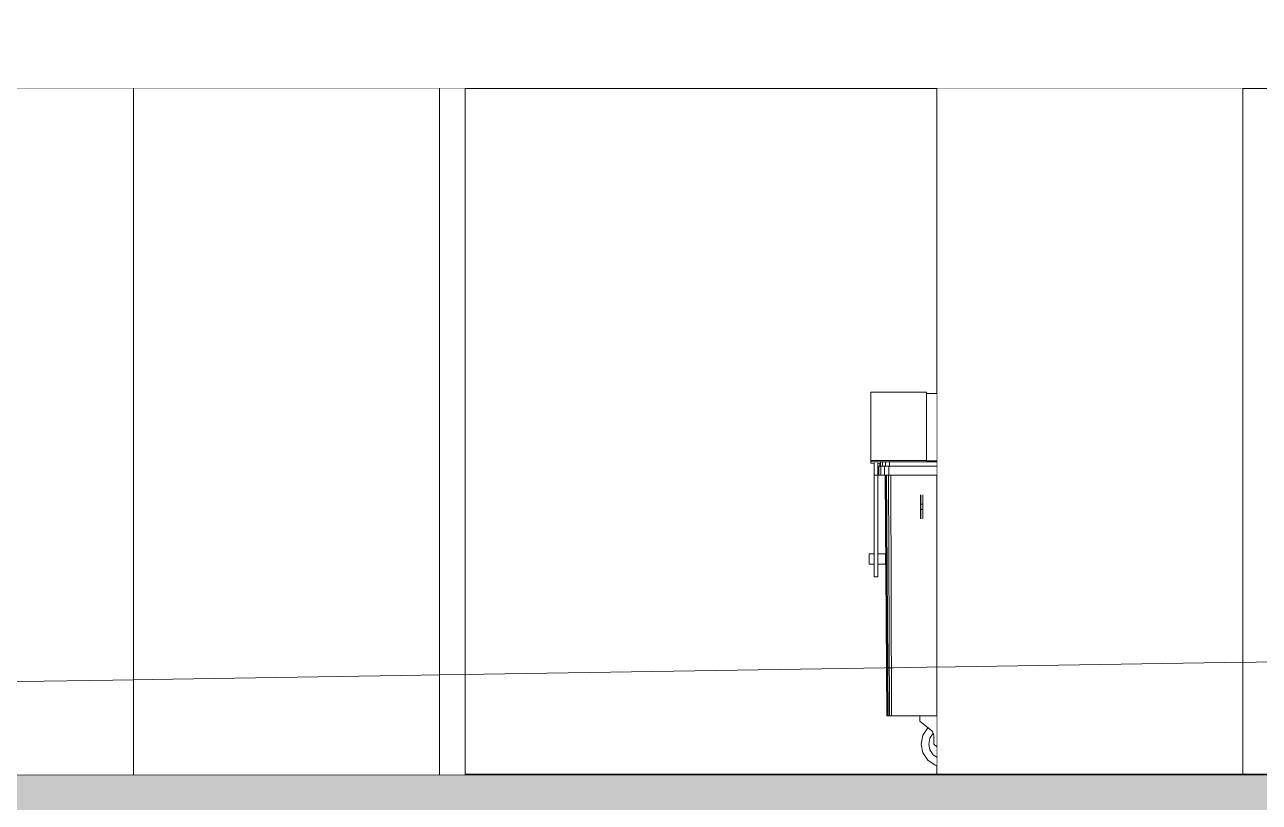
# Model space of a CAD drawing. Header units: millimetres. Extents: x -2171 to 1563, y -1758 to -1505.
# Drawn here: x -167.813 to -162.97, y -1754.513 to -1751.464 of the extents above; entities that cross this region are included whole.
import ezdxf

# ---------------------------------------------------------------- set-up
doc = ezdxf.new("R2010")
doc.units = ezdxf.units.MM
doc.linetypes.add('Dashed Small', pattern=[282.222222, 141.111111, -141.111111])
doc.linetypes.add('Wipeout_Contour', pattern=[1000, 0, -1000])
for name, color, linetype in [('Interior - Fixed Furniture', 7, 'Continuous'), ('Site & Landscape - Terrain & Contours', 7, 'Continuous'), ('Structural - Bearing', 7, 'Continuous')]:
    doc.layers.add(name, color=color, linetype=linetype)
for name, color, linetype, lineweight, true_color in [('Interior - Fixed Furniture_Pen_No__102', 254, 'Continuous', 13, 0xcccccc), ('Line Fisiko Edafos_Pen_No__66', 20, 'Continuous', 20, 0xfd5200), ('Site & Landscape - Terrain & Contours_Pen_No__169', 49, 'Continuous', 13, 0x474747), ('Structural - Bearing_Pen_No__102', 254, 'Continuous', 13, 0xcccccc), ('Structural - Bearing_Pen_No__87', 251, 'Continuous', 9, 0x6a6a6a)]:
    doc.layers.add(name, color=color, linetype=linetype, lineweight=lineweight, true_color=true_color)
doc.layers.add('Site & Landscape - Terrain & Contours_Pen_No__29', color=7, linetype='Continuous', lineweight=35)
doc.layers.add('Structural - Bearing_Pen_No__88', color=7, linetype='Continuous', lineweight=13)

# ---------------------------------------------------------------- blocks, each defined once
blk = doc.blocks.new('Section Element_22_1')
at = {"color": 254, "linetype": 'Wipeout_Contour', "lineweight": 0, "ltscale": 35394.730541}
blk.add_wipeout([(-9750, 2790), (-9750, 100), (-7500, 100), (-7500, 2790)], dxfattribs=at).dxf.layer = 'Structural - Bearing'
blk = doc.blocks.new('Section Element_33_1')
at = {"color": 254, "linetype": 'Wipeout_Contour', "lineweight": 0, "ltscale": 104315.347046}
blk.add_wipeout([(-21258.8, 3040), (-21258.8, 2840), (-20808, 2840), (-20808, 2790), (-9250, 2790), (-9250, 3040)], dxfattribs=at).dxf.layer = 'Structural - Bearing'
at = {"layer": 'Structural - Bearing_Pen_No__87', "color": 251, "linetype": 'Continuous', "lineweight": 9, "true_color": 0x6a6a6a}
blk.add_line((-20808, 2790), (-9250, 2790), dxfattribs=at)
blk = doc.blocks.new('Section Element_254_1')
at = {"color": 254, "linetype": 'Wipeout_Contour', "lineweight": 0, "ltscale": 42142.693465}
blk.add_wipeout([(-9750, 2790), (-10950.3, 2790), (-10950.3, 100), (-9750, 100)], dxfattribs=at).dxf.layer = 'Structural - Bearing'
at = {"layer": 'Structural - Bearing_Pen_No__88', "color": 7, "linetype": 'Continuous', "lineweight": 13}
for p, q in [((-10950.3, 100), (-10950.3, 2790)), ((-9750, 100), (-9750, 2790))]:
    blk.add_line(p, q, dxfattribs=at)
blk = doc.blocks.new('Section Element_264_1')
at = {"color": 254, "linetype": 'Wipeout_Contour', "lineweight": 0, "ltscale": 151003.656459}
blk.add_wipeout([(-3307.3, 100), (-30252.6, 100), (-30252.6, -100), (25903.9, -100), (25903.9, 250), (20976.4, 250), (14402.6, 203.2)], dxfattribs=at).dxf.layer = 'Site & Landscape - Terrain & Contours'
at = {"layer": 'Site & Landscape - Terrain & Contours_Pen_No__169', "linetype": 'Continuous', "lineweight": 13, "true_color": 0x474747}
h = blk.add_hatch(dxfattribs=at)
h.set_pattern_fill('STRUCTURAL_CONCRETE_0001', color=49, style=0, pattern_type=2)
h.set_pattern_definition([(0, (0, 0), (0, 623.538), [60, -300]), (0, (180, 311.8), (0, 623.538), [60, -300]), (60, (0, 0), (-540, 311.769), [60, -300]), (60, (360, 0), (-540, 311.769), [60, -300]), (120, (60, 0), (540, 311.769), [60, -300]), (120, (420, 0), (540, 311.769), [60, -300]), (0, (0, 60), (0, 120), [0, -120, 0, -180]), (45, (60, 60), (-84.8528, 84.8528), [0, -90, 0, -150])])
h.paths.add_polyline_path([(-3307.3, 100), (-30252.6, 100), (-30252.6, -100), (25903.9, -100), (25903.9, 250), (20976.4, 250), (14402.6, 203.2)])
at = {"layer": 'Site & Landscape - Terrain & Contours_Pen_No__29', "color": 7, "linetype": 'Continuous', "lineweight": 35, "flags": 128}
blk.add_lwpolyline([(25903.9, 250), (20976.4, 250), (14402.6, 203.2), (-3307.3, 100), (-30252.6, 100)], dxfattribs=at)
blk = doc.blocks.new('Section Element_529_1')
at = {"color": 254, "linetype": 'Wipeout_Contour', "lineweight": 0, "ltscale": 44856.582498}
blk.add_wipeout([(-11209.3, 1599.4), (-11209.3, 1592.1), (-10990.7, 1592.1), (-10990.7, 1599.4)], dxfattribs=at).dxf.layer = 'Interior - Fixed Furniture'
at = {"color": 254, "linetype": 'Wipeout_Contour', "lineweight": 0, "ltscale": 45013.715921}
blk.add_wipeout([(-11180.3, 1274), (-11177.8, 1274), (-11177.8, 1309), (-11180.3, 1309)], dxfattribs=at).dxf.layer = 'Interior - Fixed Furniture'
at = {"color": 254, "linetype": 'Wipeout_Contour', "lineweight": 0, "ltscale": 44750.877211}
blk.add_wipeout([(-11151.6, 1274), (-11153.1, 1274), (-11146.3, 330), (-11145.1, 330)], dxfattribs=at).dxf.layer = 'Interior - Fixed Furniture'
at = {"color": 254, "linetype": 'Wipeout_Contour', "lineweight": 0, "ltscale": 44278.656602}
blk.add_wipeout([(-11005.8, 1201), (-11005.8, 1190.8), (-11004.3, 1188.3), (-11004.3, 1197.4)], dxfattribs=at).dxf.layer = 'Interior - Fixed Furniture'
at = {"color": 254, "linetype": 'Wipeout_Contour', "lineweight": 0, "ltscale": 44275.700142}
blk.add_wipeout([(-11014.3, 1111.7), (-11014.3, 1102.3), (-11012.8, 1098.7), (-11012.8, 1109.2)], dxfattribs=at).dxf.layer = 'Interior - Fixed Furniture'
at = {"color": 254, "linetype": 'Wipeout_Contour', "lineweight": 0, "ltscale": 44890.674845}
blk.add_wipeout([(-11181.3, 875), (-11181.3, 880.3), (-11195.3, 880.3), (-11195.3, 875)], dxfattribs=at).dxf.layer = 'Interior - Fixed Furniture'
at = {"color": 254, "linetype": 'Wipeout_Contour', "lineweight": 0, "ltscale": 175671.239525}
blk.add_wipeout([(-11011.8, 220), (-11005, 185.6), (-10985.4, 156.4), (-10956.3, 136.9), (-10950.3, 135.7), (-10950.3, 168.2), (-10964.2, 177.6), (-10977.2, 197), (-10981.8, 220), (-10977.2, 243), (-10964.4, 262.2), (-10966.6, 268), (-10968.8, 271.8), (-10984.5, 284.3), (-10985.4, 283.6), (-11005, 254.4)], dxfattribs=at).dxf.layer = 'Interior - Fixed Furniture'
at = {"layer": 'Interior - Fixed Furniture_Pen_No__102', "color": 254, "linetype": 'Continuous', "lineweight": 13, "true_color": 0xcccccc}
blk.add_line((-10956.3, 136.9), (-10950.3, 135.7), dxfattribs=at)
at = {"color": 254, "linetype": 'Wipeout_Contour', "lineweight": 0, "ltscale": 44411.137786}
blk.add_wipeout([(-10990.7, 1594.4), (-10990.7, 1587.2), (-10985.7, 1587.2), (-10985.7, 1594.4)], dxfattribs=at).dxf.layer = 'Interior - Fixed Furniture'
at = {"color": 254, "linetype": 'Wipeout_Contour', "lineweight": 0, "ltscale": 44998.37711}
blk.add_wipeout([(-11173.3, 1325.7), (-11173.3, 1309), (-11171.1, 1309), (-11171.1, 1325.7)], dxfattribs=at).dxf.layer = 'Interior - Fixed Furniture'
at = {"color": 254, "linetype": 'Wipeout_Contour', "lineweight": 0, "ltscale": 44739.592369}
blk.add_wipeout([(-11146.8, 1274), (-11151.6, 1274), (-11145.1, 330), (-11141.2, 330)], dxfattribs=at).dxf.layer = 'Interior - Fixed Furniture'
at = {"color": 254, "linetype": 'Wipeout_Contour', "lineweight": 0, "ltscale": 44270.305107}
blk.add_wipeout([(-11004.3, 1160), (-11004.3, 1188.3), (-11005.8, 1190.8), (-11005.8, 1160)], dxfattribs=at).dxf.layer = 'Interior - Fixed Furniture'
at = {"color": 254, "linetype": 'Wipeout_Contour', "lineweight": 0, "ltscale": 44893.912995}
blk.add_wipeout([(-11181.3, 880.3), (-11181.3, 895.5), (-11195.3, 895.5), (-11195.3, 880.3)], dxfattribs=at).dxf.layer = 'Interior - Fixed Furniture'
at = {"color": 254, "linetype": 'Wipeout_Contour', "lineweight": 0, "ltscale": 120640.230285}
blk.add_wipeout([(-10981.8, 220), (-10977.2, 197), (-10964.2, 177.6), (-10950.3, 168.2), (-10950.3, 208.4), (-10961.8, 220), (-10961.8, 246.3), (-10961.9, 251.3), (-10963.5, 259.9), (-10964.4, 262.2), (-10977.2, 243)], dxfattribs=at).dxf.layer = 'Interior - Fixed Furniture'
at = {"layer": 'Interior - Fixed Furniture_Pen_No__102', "color": 254, "linetype": 'Continuous', "lineweight": 13, "true_color": 0xcccccc}
for p, q in [((-10985.4, 156.4), (-10956.3, 136.9)), ((-10950.3, 168.2), (-10964.2, 177.6))]:
    blk.add_line(p, q, dxfattribs=at)
at = {"color": 254, "linetype": 'Wipeout_Contour', "lineweight": 0, "ltscale": 44331.024265}
blk.add_wipeout([(-10985.7, 1587.2), (-10950.3, 1587.2), (-10950.3, 1594.4), (-10985.7, 1594.4)], dxfattribs=at).dxf.layer = 'Interior - Fixed Furniture'
at = {"color": 254, "linetype": 'Wipeout_Contour', "lineweight": 0, "ltscale": 44991.394086}
blk.add_wipeout([(-11177.8, 1274), (-11169.1, 1274), (-11169.1, 1309), (-11177.8, 1309)], dxfattribs=at).dxf.layer = 'Interior - Fixed Furniture'
at = {"color": 254, "linetype": 'Wipeout_Contour', "lineweight": 0, "ltscale": 44289.524648}
blk.add_wipeout([(-11009.3, 1202.4), (-11009.3, 1191.8), (-11005.8, 1190.8), (-11005.8, 1201)], dxfattribs=at).dxf.layer = 'Interior - Fixed Furniture'
at = {"color": 254, "linetype": 'Wipeout_Contour', "lineweight": 0, "ltscale": 44899.986241}
blk.add_wipeout([(-11181.3, 895.5), (-11181.3, 918.2), (-11195.3, 918.2), (-11195.3, 895.5)], dxfattribs=at).dxf.layer = 'Interior - Fixed Furniture'
at = {"color": 254, "linetype": 'Wipeout_Contour', "lineweight": 0, "ltscale": 109754.094386}
blk.add_wipeout([(-11016.8, 330), (-11016.8, 310), (-10968.8, 271.8), (-10966.6, 268), (-10963.5, 259.9), (-10961.9, 251.3), (-10961.8, 246.3), (-10961.8, 220), (-10950.3, 208.4), (-10950.3, 330)], dxfattribs=at).dxf.layer = 'Interior - Fixed Furniture'
at = {"layer": 'Interior - Fixed Furniture_Pen_No__102', "color": 254, "linetype": 'Continuous', "lineweight": 13, "true_color": 0xcccccc}
for p, q in [((-11195.3, 875), (-11195.3, 880.3)), ((-11181.3, 875), (-11195.3, 875)), ((-11181.3, 875), (-11181.3, 880.3)), ((-11016.8, 310), (-11016.8, 330)), ((-10968.8, 271.8), (-11016.8, 310)), ((-11005, 254.4), (-11011.8, 220)), ((-10985.4, 283.6), (-11005, 254.4)), ((-10984.5, 284.3), (-10985.4, 283.6)), ((-10981.8, 220), (-10977.2, 243)), ((-10977.2, 243), (-10964.4, 262.2)), ((-10966.6, 268), (-10968.8, 271.8)), ((-10963.5, 259.9), (-10966.6, 268)), ((-10961.9, 251.3), (-10963.5, 259.9)), ((-10961.8, 246.3), (-10961.9, 251.3)), ((-10961.8, 220), (-10961.8, 246.3)), ((-11011.8, 220), (-11005, 185.6)), ((-10977.2, 197), (-10981.8, 220)), ((-10964.2, 177.6), (-10977.2, 197)), ((-10950.3, 208.4), (-10961.8, 220)), ((-11005, 185.6), (-10985.4, 156.4))]:
    blk.add_line(p, q, dxfattribs=at)
at = {"color": 254, "linetype": 'Wipeout_Contour', "lineweight": 0, "ltscale": 44850.092916}
blk.add_wipeout([(-11209.3, 1592.1), (-11209.3, 1576.5), (-10990.7, 1576.5), (-10990.7, 1592.1)], dxfattribs=at).dxf.layer = 'Interior - Fixed Furniture'
at = {"color": 254, "linetype": 'Wipeout_Contour', "lineweight": 0, "ltscale": 44978.576248}
blk.add_wipeout([(-11171.1, 1325.7), (-11171.1, 1309), (-11163.3, 1309), (-11163.3, 1325.7)], dxfattribs=at).dxf.layer = 'Interior - Fixed Furniture'
at = {"color": 254, "linetype": 'Wipeout_Contour', "lineweight": 0, "ltscale": 44717.553274}
blk.add_wipeout([(-11139.2, 1274), (-11146.8, 1274), (-11141.2, 330), (-11135.2, 330)], dxfattribs=at).dxf.layer = 'Interior - Fixed Furniture'
at = {"color": 254, "linetype": 'Wipeout_Contour', "lineweight": 0, "ltscale": 44280.634149}
blk.add_wipeout([(-11005.8, 1160), (-11005.8, 1190.8), (-11009.3, 1191.8), (-11009.3, 1160)], dxfattribs=at).dxf.layer = 'Interior - Fixed Furniture'
at = {"color": 254, "linetype": 'Wipeout_Contour', "lineweight": 0, "ltscale": 44908.102901}
blk.add_wipeout([(-11181.3, 918.2), (-11181.3, 945), (-11195.3, 945), (-11195.3, 918.2)], dxfattribs=at).dxf.layer = 'Interior - Fixed Furniture'
at = {"layer": 'Interior - Fixed Furniture_Pen_No__102', "color": 254, "linetype": 'Continuous', "lineweight": 13, "true_color": 0xcccccc}
for p, q in [((-11195.3, 880.3), (-11195.3, 895.5)), ((-11181.3, 880.3), (-11181.3, 895.5))]:
    blk.add_line(p, q, dxfattribs=at)
at = {"color": 254, "linetype": 'Wipeout_Contour', "lineweight": 0, "ltscale": 44404.668887}
blk.add_wipeout([(-10990.7, 1587.2), (-10990.7, 1571.7), (-10985.7, 1571.7), (-10985.7, 1587.2)], dxfattribs=at).dxf.layer = 'Interior - Fixed Furniture'
at = {"color": 254, "linetype": 'Wipeout_Contour', "lineweight": 0, "ltscale": 44947.002025}
blk.add_wipeout([(-11169.1, 1274), (-11155.5, 1274), (-11155.5, 1309), (-11169.1, 1309)], dxfattribs=at).dxf.layer = 'Interior - Fixed Furniture'
at = {"color": 254, "linetype": 'Wipeout_Contour', "lineweight": 0, "ltscale": 44303.582819}
blk.add_wipeout([(-11012.8, 1201), (-11012.8, 1190.8), (-11009.3, 1191.8), (-11009.3, 1202.4)], dxfattribs=at).dxf.layer = 'Interior - Fixed Furniture'
at = {"color": 254, "linetype": 'Wipeout_Contour', "lineweight": 0, "ltscale": 44917.121176}
blk.add_wipeout([(-11181.3, 945), (-11181.3, 971.8), (-11195.3, 971.8), (-11195.3, 945)], dxfattribs=at).dxf.layer = 'Interior - Fixed Furniture'
at = {"color": 254, "linetype": 'Wipeout_Contour', "lineweight": 0, "ltscale": 44324.538886}
blk.add_wipeout([(-10985.7, 1571.7), (-10950.3, 1571.7), (-10950.3, 1587.2), (-10985.7, 1587.2)], dxfattribs=at).dxf.layer = 'Interior - Fixed Furniture'
at = {"color": 254, "linetype": 'Wipeout_Contour', "lineweight": 0, "ltscale": 44939.309719}
blk.add_wipeout([(-11163.3, 1325.7), (-11163.3, 1309), (-11151.3, 1309), (-11151.3, 1325.7)], dxfattribs=at).dxf.layer = 'Interior - Fixed Furniture'
at = {"color": 254, "linetype": 'Wipeout_Contour', "lineweight": 0, "ltscale": 55897.782805}
blk.add_wipeout([(-11138.3, 1274), (-11139.2, 1274), (-11135.2, 330), (-11127.7, 330), (-11129.8, 1274)], dxfattribs=at).dxf.layer = 'Interior - Fixed Furniture'
at = {"color": 254, "linetype": 'Wipeout_Contour', "lineweight": 0, "ltscale": 44294.696346}
blk.add_wipeout([(-11009.3, 1160), (-11009.3, 1191.8), (-11012.8, 1190.8), (-11012.8, 1160)], dxfattribs=at).dxf.layer = 'Interior - Fixed Furniture'
at = {"color": 254, "linetype": 'Wipeout_Contour', "lineweight": 0, "ltscale": 44925.667999}
blk.add_wipeout([(-11181.3, 971.8), (-11181.3, 994.5), (-11195.3, 994.5), (-11195.3, 971.8)], dxfattribs=at).dxf.layer = 'Interior - Fixed Furniture'
at = {"color": 254, "linetype": 'Wipeout_Contour', "lineweight": 0, "ltscale": 44839.067539}
blk.add_wipeout([(-11209.3, 1576.5), (-11209.3, 1552.8), (-10990.7, 1552.8), (-10990.7, 1576.5)], dxfattribs=at).dxf.layer = 'Interior - Fixed Furniture'
at = {"color": 254, "linetype": 'Wipeout_Contour', "lineweight": 0, "ltscale": 44885.900998}
blk.add_wipeout([(-11155.5, 1274), (-11138.3, 1274), (-11138.3, 1309), (-11155.5, 1309)], dxfattribs=at).dxf.layer = 'Interior - Fixed Furniture'
at = {"color": 254, "linetype": 'Wipeout_Contour', "lineweight": 0, "ltscale": 44312.599549}
blk.add_wipeout([(-11014.3, 1188.3), (-11012.8, 1190.8), (-11012.8, 1201), (-11014.3, 1197.4)], dxfattribs=at).dxf.layer = 'Interior - Fixed Furniture'
at = {"color": 254, "linetype": 'Wipeout_Contour', "lineweight": 0, "ltscale": 44946.191465}
blk.add_wipeout([(-11181.3, 994.5), (-11181.3, 1084), (-11195.3, 1084), (-11195.3, 994.5)], dxfattribs=at).dxf.layer = 'Interior - Fixed Furniture'
at = {"layer": 'Interior - Fixed Furniture_Pen_No__102', "color": 254, "linetype": 'Continuous', "lineweight": 13, "true_color": 0xcccccc}
for p, q in [((-11209.3, 1599.4), (-10990.7, 1599.4)), ((-11209.3, 1599.4), (-11209.3, 1592.1)), ((-10990.7, 1598.3), (-10990.7, 1599.4))]:
    blk.add_line(p, q, dxfattribs=at)
at = {"color": 254, "linetype": 'Wipeout_Contour', "lineweight": 0, "ltscale": 44393.677969}
blk.add_wipeout([(-10990.7, 1571.7), (-10990.7, 1548.3), (-10985.7, 1548.3), (-10985.7, 1571.7)], dxfattribs=at).dxf.layer = 'Interior - Fixed Furniture'
at = {"color": 254, "linetype": 'Wipeout_Contour', "lineweight": 0, "ltscale": 44885.263385}
blk.add_wipeout([(-11151.3, 1325.7), (-11151.3, 1309), (-11136.1, 1309), (-11136.1, 1325.7)], dxfattribs=at).dxf.layer = 'Interior - Fixed Furniture'
at = {"color": 254, "linetype": 'Wipeout_Contour', "lineweight": 0, "ltscale": 55848.648048}
blk.add_wipeout([(-11122.5, 1274), (-11129.8, 1274), (-11127.7, 330), (-11119.9, 330), (-11120.4, 1274)], dxfattribs=at).dxf.layer = 'Interior - Fixed Furniture'
at = {"color": 254, "linetype": 'Wipeout_Contour', "lineweight": 0, "ltscale": 44993.651397}
blk.add_wipeout([(-11181.3, 1084), (-11181.3, 1234), (-11195.3, 1234), (-11195.3, 1084)], dxfattribs=at).dxf.layer = 'Interior - Fixed Furniture'
at = {"color": 254, "linetype": 'Wipeout_Contour', "lineweight": 0, "ltscale": 44304.254469}
blk.add_wipeout([(-11012.8, 1160), (-11012.8, 1190.8), (-11014.3, 1188.3), (-11014.3, 1160)], dxfattribs=at).dxf.layer = 'Interior - Fixed Furniture'
at = {"layer": 'Interior - Fixed Furniture_Pen_No__102', "color": 254, "linetype": 'Continuous', "lineweight": 13, "true_color": 0xcccccc}
for p, q in [((-11014.3, 1197.4), (-11014.3, 1188.3)), ((-11004.3, 1197.4), (-11004.3, 1188.3)), ((-11195.3, 994.5), (-11195.3, 1084)), ((-11181.3, 994.5), (-11181.3, 1084)), ((-11146.3, 330), (-11145.1, 330)), ((-11145.1, 330), (-11141.2, 330)), ((-11141.2, 330), (-11135.2, 330)), ((-11135.2, 330), (-11127.7, 330)), ((-11127.7, 330), (-11119.9, 330)), ((-11119.9, 330), (-10950.3, 330))]:
    blk.add_line(p, q, dxfattribs=at)
at = {"color": 254, "linetype": 'Wipeout_Contour', "lineweight": 0, "ltscale": 44313.52341}
blk.add_wipeout([(-10985.7, 1548.3), (-10950.3, 1548.3), (-10950.3, 1571.7), (-10985.7, 1571.7)], dxfattribs=at).dxf.layer = 'Interior - Fixed Furniture'
at = {"color": 254, "linetype": 'Wipeout_Contour', "lineweight": 0, "ltscale": 44820.483092}
blk.add_wipeout([(-11138.3, 1274), (-11122.5, 1274), (-11122.5, 1309), (-11138.3, 1309)], dxfattribs=at).dxf.layer = 'Interior - Fixed Furniture'
at = {"color": 254, "linetype": 'Wipeout_Contour', "lineweight": 0, "ltscale": 45033.475186}
blk.add_wipeout([(-11181.3, 1234), (-11181.3, 1274), (-11195.3, 1274), (-11195.3, 1234)], dxfattribs=at).dxf.layer = 'Interior - Fixed Furniture'
at = {"color": 254, "linetype": 'Wipeout_Contour', "lineweight": 0, "ltscale": 44283.694474}
blk.add_wipeout([(-11014.3, 1140), (-11014.3, 1111.7), (-11012.8, 1109.2), (-11012.8, 1140)], dxfattribs=at).dxf.layer = 'Interior - Fixed Furniture'
at = {"color": 254, "linetype": 'Wipeout_Contour', "lineweight": 0, "ltscale": 44831.013068}
blk.add_wipeout([(-11151.3, 961.2), (-11151.3, 965), (-11181.3, 965), (-11181.3, 961.2)], dxfattribs=at).dxf.layer = 'Interior - Fixed Furniture'
at = {"color": 254, "linetype": 'Wipeout_Contour', "lineweight": 0, "ltscale": 44818.808893}
blk.add_wipeout([(-11151.3, 925), (-11151.3, 928.8), (-11181.3, 928.8), (-11181.3, 925)], dxfattribs=at).dxf.layer = 'Interior - Fixed Furniture'
at = {"layer": 'Interior - Fixed Furniture_Pen_No__102', "color": 254, "linetype": 'Continuous', "lineweight": 13, "true_color": 0xcccccc}
for p, q in [((-10990.7, 1599.4), (-10990.7, 1592.1)), ((-10990.7, 1594.4), (-10985.7, 1594.4)), ((-10985.7, 1594.4), (-10950.3, 1594.4)), ((-11195.3, 1084), (-11195.3, 1234)), ((-11181.3, 1084), (-11181.3, 1234))]:
    blk.add_line(p, q, dxfattribs=at)
at = {"color": 254, "linetype": 'Wipeout_Contour', "lineweight": 0, "ltscale": 44823.855894}
blk.add_wipeout([(-11209.3, 1521.4), (-10990.7, 1521.4), (-10990.7, 1552.8), (-11209.3, 1552.8)], dxfattribs=at).dxf.layer = 'Interior - Fixed Furniture'
at = {"color": 254, "linetype": 'Wipeout_Contour', "lineweight": 0, "ltscale": 45054.376081}
blk.add_wipeout([(-11181.3, 1325.7), (-11195.3, 1325.7), (-11195.3, 1274), (-11181.3, 1274)], dxfattribs=at).dxf.layer = 'Interior - Fixed Furniture'
at = {"color": 254, "linetype": 'Wipeout_Contour', "lineweight": 0, "ltscale": 44827.042755}
blk.add_wipeout([(-11136.1, 1325.7), (-11136.1, 1309), (-11122, 1309), (-11122, 1325.7)], dxfattribs=at).dxf.layer = 'Interior - Fixed Furniture'
at = {"color": 254, "linetype": 'Wipeout_Contour', "lineweight": 0, "ltscale": 44264.89297}
blk.add_wipeout([(-11009.3, 1108.2), (-11012.8, 1109.2), (-11012.8, 1098.7), (-11009.3, 1097.3)], dxfattribs=at).dxf.layer = 'Interior - Fixed Furniture'
at = {"color": 254, "linetype": 'Wipeout_Contour', "lineweight": 0, "ltscale": 44821.109103}
blk.add_wipeout([(-11151.3, 928.8), (-11151.3, 938.8), (-11181.3, 938.8), (-11181.3, 928.8)], dxfattribs=at).dxf.layer = 'Interior - Fixed Furniture'
at = {"layer": 'Interior - Fixed Furniture_Pen_No__102', "color": 254, "linetype": 'Continuous', "lineweight": 13, "true_color": 0xcccccc}
for p, q in [((-11209.3, 1592.1), (-11209.3, 1576.5)), ((-11209.3, 1576.5), (-11209.3, 1552.8)), ((-10990.7, 1592.1), (-10990.7, 1576.5)), ((-11195.3, 1234), (-11195.3, 1274)), ((-11181.3, 1274), (-11195.3, 1274)), ((-11181.3, 1234), (-11181.3, 1274)), ((-11180.3, 1274), (-11177.8, 1274)), ((-11177.8, 1274), (-11169.1, 1274)), ((-11169.1, 1274), (-11155.5, 1274))]:
    blk.add_line(p, q, dxfattribs=at)
at = {"color": 254, "linetype": 'Wipeout_Contour', "lineweight": 0, "ltscale": 44378.512237}
blk.add_wipeout([(-10990.7, 1548.3), (-10990.7, 1517.2), (-10985.7, 1517.2), (-10985.7, 1548.3)], dxfattribs=at).dxf.layer = 'Interior - Fixed Furniture'
at = {"color": 254, "linetype": 'Wipeout_Contour', "lineweight": 0, "ltscale": 44446.893284}
blk.add_wipeout([(-11122.5, 1274), (-10950.3, 1274), (-10950.3, 1309), (-11122.5, 1309)], dxfattribs=at).dxf.layer = 'Interior - Fixed Furniture'
at = {"color": 254, "linetype": 'Wipeout_Contour', "lineweight": 0, "ltscale": 44273.387126}
blk.add_wipeout([(-11012.8, 1140), (-11012.8, 1109.2), (-11009.3, 1108.2), (-11009.3, 1140)], dxfattribs=at).dxf.layer = 'Interior - Fixed Furniture'
at = {"color": 254, "linetype": 'Wipeout_Contour', "lineweight": 0, "ltscale": 44824.861156}
blk.add_wipeout([(-11151.3, 938.8), (-11151.3, 951.2), (-11181.3, 951.2), (-11181.3, 938.8)], dxfattribs=at).dxf.layer = 'Interior - Fixed Furniture'
at = {"layer": 'Interior - Fixed Furniture_Pen_No__102', "color": 254, "linetype": 'Continuous', "lineweight": 13, "true_color": 0xcccccc}
for p, q in [((-11155.5, 1274), (-11138.3, 1274)), ((-11138.3, 1274), (-11122.5, 1274)), ((-11122.5, 1274), (-10950.3, 1274))]:
    blk.add_line(p, q, dxfattribs=at)
at = {"color": 254, "linetype": 'Wipeout_Contour', "lineweight": 0, "ltscale": 44298.325862}
blk.add_wipeout([(-10985.7, 1517.2), (-10950.3, 1517.2), (-10950.3, 1548.3), (-10985.7, 1548.3)], dxfattribs=at).dxf.layer = 'Interior - Fixed Furniture'
at = {"color": 254, "linetype": 'Wipeout_Contour', "lineweight": 0, "ltscale": 44457.9049}
blk.add_wipeout([(-11122, 1309), (-10950.3, 1309), (-10950.3, 1325.7), (-11122, 1325.7)], dxfattribs=at).dxf.layer = 'Interior - Fixed Furniture'
at = {"color": 254, "linetype": 'Wipeout_Contour', "lineweight": 0, "ltscale": 44250.822603}
blk.add_wipeout([(-11005.8, 1109.2), (-11009.3, 1108.2), (-11009.3, 1097.3), (-11005.8, 1098.7)], dxfattribs=at).dxf.layer = 'Interior - Fixed Furniture'
at = {"color": 254, "linetype": 'Wipeout_Contour', "lineweight": 0, "ltscale": 44828.651703}
blk.add_wipeout([(-11151.3, 951.2), (-11151.3, 961.2), (-11181.3, 961.2), (-11181.3, 951.2)], dxfattribs=at).dxf.layer = 'Interior - Fixed Furniture'
at = {"layer": 'Interior - Fixed Furniture_Pen_No__102', "color": 254, "linetype": 'Continuous', "lineweight": 13, "true_color": 0xcccccc}
for p, q in [((-10990.7, 1576.5), (-10990.7, 1552.8)), ((-11146.3, 330), (-11153.1, 1274)), ((-11145.1, 330), (-11151.6, 1274)), ((-11141.2, 330), (-11146.8, 1274)), ((-11135.2, 330), (-11139.2, 1274)), ((-11127.7, 330), (-11129.8, 1274)), ((-11151.3, 961.2), (-11151.3, 965)), ((-11151.3, 951.2), (-11151.3, 961.2)), ((-11151.3, 938.8), (-11151.3, 951.2)), ((-11151.3, 928.8), (-11151.3, 938.8)), ((-11151.3, 925), (-11151.3, 928.8))]:
    blk.add_line(p, q, dxfattribs=at)
at = {"color": 254, "linetype": 'Wipeout_Contour', "lineweight": 0, "ltscale": 44804.932361}
blk.add_wipeout([(-11209.3, 1482.9), (-10990.7, 1482.9), (-10990.7, 1521.4), (-11209.3, 1521.4)], dxfattribs=at).dxf.layer = 'Interior - Fixed Furniture'
at = {"color": 254, "linetype": 'Wipeout_Contour', "lineweight": 0, "ltscale": 44259.318226}
blk.add_wipeout([(-11009.3, 1140), (-11009.3, 1108.2), (-11005.8, 1109.2), (-11005.8, 1140)], dxfattribs=at).dxf.layer = 'Interior - Fixed Furniture'
at = {"color": 254, "linetype": 'Wipeout_Contour', "lineweight": 0, "ltscale": 44986.442363}
blk.add_wipeout([(-11215.3, 961.2), (-11195.3, 961.2), (-11195.3, 965), (-11215.3, 965)], dxfattribs=at).dxf.layer = 'Interior - Fixed Furniture'
at = {"color": 254, "linetype": 'Wipeout_Contour', "lineweight": 0, "ltscale": 44974.280381}
blk.add_wipeout([(-11215.3, 928.8), (-11215.3, 925), (-11195.3, 925), (-11195.3, 928.8)], dxfattribs=at).dxf.layer = 'Interior - Fixed Furniture'
at = {"layer": 'Interior - Fixed Furniture_Pen_No__102', "color": 254, "linetype": 'Continuous', "lineweight": 13, "true_color": 0xcccccc}
blk.add_line((-11209.3, 1552.8), (-11209.3, 1521.4), dxfattribs=at)
at = {"color": 254, "linetype": 'Wipeout_Contour', "lineweight": 0, "ltscale": 44359.643116}
blk.add_wipeout([(-10990.7, 1517.2), (-10990.7, 1479.1), (-10985.7, 1479.1), (-10985.7, 1517.2)], dxfattribs=at).dxf.layer = 'Interior - Fixed Furniture'
at = {"color": 254, "linetype": 'Wipeout_Contour', "lineweight": 0, "ltscale": 44241.729073}
blk.add_wipeout([(-11004.3, 1111.7), (-11005.8, 1109.2), (-11005.8, 1098.7), (-11004.3, 1102.3)], dxfattribs=at).dxf.layer = 'Interior - Fixed Furniture'
at = {"color": 254, "linetype": 'Wipeout_Contour', "lineweight": 0, "ltscale": 44976.572018}
blk.add_wipeout([(-11215.3, 938.8), (-11215.3, 928.8), (-11195.3, 928.8), (-11195.3, 938.8)], dxfattribs=at).dxf.layer = 'Interior - Fixed Furniture'
at = {"color": 254, "linetype": 'Wipeout_Contour', "lineweight": 0, "ltscale": 44279.418348}
blk.add_wipeout([(-10985.7, 1479.1), (-10950.3, 1479.1), (-10950.3, 1517.2), (-10985.7, 1517.2)], dxfattribs=at).dxf.layer = 'Interior - Fixed Furniture'
at = {"color": 254, "linetype": 'Wipeout_Contour', "lineweight": 0, "ltscale": 44249.729406}
blk.add_wipeout([(-11005.8, 1140), (-11005.8, 1109.2), (-11004.3, 1111.7), (-11004.3, 1140)], dxfattribs=at).dxf.layer = 'Interior - Fixed Furniture'
at = {"color": 254, "linetype": 'Wipeout_Contour', "lineweight": 0, "ltscale": 56215.921712}
blk.add_wipeout([(-11215.3, 951.2), (-11215.3, 938.8), (-11195.3, 938.8), (-11195.3, 945), (-11195.3, 951.2)], dxfattribs=at).dxf.layer = 'Interior - Fixed Furniture'
at = {"layer": 'Interior - Fixed Furniture_Pen_No__102', "color": 254, "linetype": 'Continuous', "lineweight": 13, "true_color": 0xcccccc}
for p, q in [((-10990.7, 1552.8), (-10990.7, 1521.4)), ((-11014.3, 1102.3), (-11014.3, 1111.7)), ((-11004.3, 1102.3), (-11004.3, 1111.7)), ((-11195.3, 925), (-11215.3, 925)), ((-11151.3, 925), (-11181.3, 925)), ((-11195.3, 895.5), (-11195.3, 918.2)), ((-11181.3, 895.5), (-11181.3, 918.2))]:
    blk.add_line(p, q, dxfattribs=at)
at = {"color": 254, "linetype": 'Wipeout_Contour', "lineweight": 0, "ltscale": 44782.874119}
blk.add_wipeout([(-11209.3, 1437.9), (-10990.7, 1437.9), (-10990.7, 1482.9), (-11209.3, 1482.9)], dxfattribs=at).dxf.layer = 'Interior - Fixed Furniture'
at = {"color": 254, "linetype": 'Wipeout_Contour', "lineweight": 0, "ltscale": 44259.887323}
blk.add_wipeout([(-11004.3, 1160), (-11005.8, 1160), (-11005.8, 1140), (-11004.3, 1140)], dxfattribs=at).dxf.layer = 'Interior - Fixed Furniture'
at = {"color": 254, "linetype": 'Wipeout_Contour', "lineweight": 0, "ltscale": 44984.088542}
blk.add_wipeout([(-11215.3, 951.2), (-11195.3, 951.2), (-11195.3, 961.2), (-11215.3, 961.2)], dxfattribs=at).dxf.layer = 'Interior - Fixed Furniture'
at = {"layer": 'Interior - Fixed Furniture_Pen_No__102', "color": 254, "linetype": 'Continuous', "lineweight": 13, "true_color": 0xcccccc}
for p, q in [((-11209.3, 1521.4), (-11209.3, 1482.9)), ((-11195.3, 971.8), (-11195.3, 994.5)), ((-11195.3, 945), (-11195.3, 971.8)), ((-11181.3, 971.8), (-11181.3, 994.5)), ((-11181.3, 945), (-11181.3, 971.8)), ((-11215.3, 961.2), (-11215.3, 965)), ((-11195.3, 965), (-11215.3, 965)), ((-11215.3, 951.2), (-11215.3, 961.2)), ((-11215.3, 938.8), (-11215.3, 951.2)), ((-11215.3, 928.8), (-11215.3, 938.8)), ((-11215.3, 925), (-11215.3, 928.8)), ((-11195.3, 918.2), (-11195.3, 945)), ((-11151.3, 965), (-11181.3, 965)), ((-11181.3, 918.2), (-11181.3, 945))]:
    blk.add_line(p, q, dxfattribs=at)
at = {"color": 254, "linetype": 'Wipeout_Contour', "lineweight": 0, "ltscale": 44337.64409}
blk.add_wipeout([(-10990.7, 1479.1), (-10990.7, 1434.5), (-10985.7, 1434.5), (-10985.7, 1479.1)], dxfattribs=at).dxf.layer = 'Interior - Fixed Furniture'
at = {"color": 254, "linetype": 'Wipeout_Contour', "lineweight": 0, "ltscale": 44269.833575}
blk.add_wipeout([(-11005.8, 1160), (-11009.3, 1160), (-11009.3, 1140), (-11005.8, 1140)], dxfattribs=at).dxf.layer = 'Interior - Fixed Furniture'
at = {"color": 254, "linetype": 'Wipeout_Contour', "lineweight": 0, "ltscale": 44257.37566}
blk.add_wipeout([(-10985.7, 1434.5), (-10950.3, 1434.5), (-10950.3, 1479.1), (-10985.7, 1479.1)], dxfattribs=at).dxf.layer = 'Interior - Fixed Furniture'
at = {"color": 254, "linetype": 'Wipeout_Contour', "lineweight": 0, "ltscale": 44283.899177}
blk.add_wipeout([(-11009.3, 1160), (-11012.8, 1160), (-11012.8, 1140), (-11009.3, 1140)], dxfattribs=at).dxf.layer = 'Interior - Fixed Furniture'
at = {"layer": 'Interior - Fixed Furniture_Pen_No__102', "color": 254, "linetype": 'Continuous', "lineweight": 13, "true_color": 0xcccccc}
blk.add_line((-10990.7, 1521.4), (-10990.7, 1482.9), dxfattribs=at)
at = {"color": 254, "linetype": 'Wipeout_Contour', "lineweight": 0, "ltscale": 44758.334005}
blk.add_wipeout([(-11209.3, 1437.9), (-11209.3, 1387.2), (-10990.7, 1387.2), (-10990.7, 1437.9)], dxfattribs=at).dxf.layer = 'Interior - Fixed Furniture'
at = {"color": 254, "linetype": 'Wipeout_Contour', "lineweight": 0, "ltscale": 44293.844688}
blk.add_wipeout([(-11012.8, 1160), (-11014.3, 1160), (-11014.3, 1140), (-11012.8, 1140)], dxfattribs=at).dxf.layer = 'Interior - Fixed Furniture'
at = {"layer": 'Interior - Fixed Furniture_Pen_No__102', "color": 254, "linetype": 'Continuous', "lineweight": 13, "true_color": 0xcccccc}
for p, q in [((-11209.3, 1482.9), (-11209.3, 1437.9)), ((-11014.3, 1188.3), (-11014.3, 1160)), ((-11004.3, 1188.3), (-11004.3, 1160)), ((-11012.8, 1160), (-11014.3, 1160)), ((-11014.3, 1160), (-11014.3, 1140)), ((-11014.3, 1111.7), (-11014.3, 1140)), ((-11012.8, 1140), (-11014.3, 1140)), ((-11009.3, 1160), (-11012.8, 1160)), ((-11009.3, 1140), (-11012.8, 1140)), ((-11005.8, 1160), (-11009.3, 1160)), ((-11005.8, 1140), (-11009.3, 1140)), ((-11004.3, 1160), (-11005.8, 1160)), ((-11004.3, 1140), (-11005.8, 1140)), ((-11004.3, 1160), (-11004.3, 1140)), ((-11004.3, 1111.7), (-11004.3, 1140))]:
    blk.add_line(p, q, dxfattribs=at)
at = {"color": 254, "linetype": 'Wipeout_Contour', "lineweight": 0, "ltscale": 44313.164163}
blk.add_wipeout([(-10990.7, 1434.5), (-10990.7, 1384.3), (-10985.7, 1384.3), (-10985.7, 1434.5)], dxfattribs=at).dxf.layer = 'Interior - Fixed Furniture'
at = {"color": 254, "linetype": 'Wipeout_Contour', "lineweight": 0, "ltscale": 44232.84797}
blk.add_wipeout([(-10985.7, 1384.3), (-10950.3, 1384.3), (-10950.3, 1434.5), (-10985.7, 1434.5)], dxfattribs=at).dxf.layer = 'Interior - Fixed Furniture'
at = {"layer": 'Interior - Fixed Furniture_Pen_No__102', "color": 254, "linetype": 'Continuous', "lineweight": 13, "true_color": 0xcccccc}
blk.add_line((-10990.7, 1482.9), (-10990.7, 1437.9), dxfattribs=at)
at = {"color": 254, "linetype": 'Wipeout_Contour', "lineweight": 0, "ltscale": 44732.011085}
blk.add_wipeout([(-11209.3, 1387.2), (-11209.3, 1331.6), (-10990.7, 1331.6), (-10990.7, 1387.2)], dxfattribs=at).dxf.layer = 'Interior - Fixed Furniture'
at = {"layer": 'Interior - Fixed Furniture_Pen_No__102', "color": 254, "linetype": 'Continuous', "lineweight": 13, "true_color": 0xcccccc}
blk.add_line((-11209.3, 1437.9), (-11209.3, 1387.2), dxfattribs=at)
at = {"color": 254, "linetype": 'Wipeout_Contour', "lineweight": 0, "ltscale": 44286.990675}
blk.add_wipeout([(-10990.7, 1384.3), (-10990.7, 1329.7), (-10985.7, 1329.7), (-10985.7, 1384.3)], dxfattribs=at).dxf.layer = 'Interior - Fixed Furniture'
at = {"color": 254, "linetype": 'Wipeout_Contour', "lineweight": 0, "ltscale": 44206.623995}
blk.add_wipeout([(-10985.7, 1329.7), (-10950.3, 1329.7), (-10950.3, 1384.3), (-10985.7, 1384.3)], dxfattribs=at).dxf.layer = 'Interior - Fixed Furniture'
at = {"layer": 'Interior - Fixed Furniture_Pen_No__102', "color": 254, "linetype": 'Continuous', "lineweight": 13, "true_color": 0xcccccc}
blk.add_line((-10990.7, 1437.9), (-10990.7, 1387.2), dxfattribs=at)
at = {"color": 254, "linetype": 'Wipeout_Contour', "lineweight": 0, "ltscale": 66779.185889}
blk.add_wipeout([(-10990.7, 1331.6), (-11209.3, 1331.6), (-11209.3, 1325.7), (-10950.3, 1325.7), (-10950.3, 1329.7), (-10990.7, 1329.7)], dxfattribs=at).dxf.layer = 'Interior - Fixed Furniture'
at = {"layer": 'Interior - Fixed Furniture_Pen_No__102', "color": 254, "linetype": 'Continuous', "lineweight": 13, "true_color": 0xcccccc}
for p, q in [((-11209.3, 1387.2), (-11209.3, 1331.6)), ((-10990.7, 1387.2), (-10990.7, 1331.6)), ((-11209.3, 1325.7), (-11209.3, 1331.6)), ((-11209.3, 1331.6), (-10990.7, 1331.6)), ((-10950.3, 1325.7), (-11209.3, 1325.7)), ((-11195.3, 1274), (-11195.3, 1325.7)), ((-11181.3, 1325.7), (-11181.3, 1274)), ((-11181.3, 1274), (-11181.3, 1325.7)), ((-11180.3, 1274), (-11180.3, 1309)), ((-11180.3, 1309), (-11177.8, 1309)), ((-11177.8, 1274), (-11177.8, 1309)), ((-11177.8, 1309), (-11169.1, 1309)), ((-11173.3, 1309), (-11173.3, 1325.7)), ((-11171.1, 1309), (-11171.1, 1325.7)), ((-11169.1, 1274), (-11169.1, 1309)), ((-11169.1, 1309), (-11155.5, 1309)), ((-11163.3, 1309), (-11163.3, 1325.7)), ((-11155.5, 1274), (-11155.5, 1309)), ((-11155.5, 1309), (-11138.3, 1309)), ((-11151.3, 1309), (-11151.3, 1325.7)), ((-11138.3, 1274), (-11138.3, 1309)), ((-11138.3, 1309), (-11122.5, 1309)), ((-11136.1, 1309), (-11136.1, 1325.7)), ((-11122.5, 1309), (-10950.3, 1309)), ((-10990.7, 1331.6), (-10990.7, 1329.7)), ((-10990.7, 1329.7), (-10985.7, 1329.7)), ((-10985.7, 1329.7), (-10950.3, 1329.7))]:
    blk.add_line(p, q, dxfattribs=at)
blk = doc.blocks.new('Section Element_530_1')
at = {"color": 254, "linetype": 'Wipeout_Contour', "lineweight": 0, "ltscale": 45120.697899}
blk.add_wipeout([(-11209.3, 1325.7), (-11209.3, 1320.7), (-11195.3, 1320.7), (-11195.3, 1325.7)], dxfattribs=at).dxf.layer = 'Interior - Fixed Furniture'
at = {"layer": 'Interior - Fixed Furniture_Pen_No__102', "color": 254, "linetype": 'Continuous', "lineweight": 13, "true_color": 0xcccccc}
blk.add_line((-11209.3, 1320.7), (-11209.3, 1325.7), dxfattribs=at)
at = {"color": 254, "linetype": 'Wipeout_Contour', "lineweight": 0, "ltscale": 45021.401643}
blk.add_wipeout([(-11181.3, 1325.7), (-11181.3, 1320.7), (-11173.3, 1320.7), (-11173.3, 1325.7)], dxfattribs=at).dxf.layer = 'Interior - Fixed Furniture'
at = {"layer": 'Interior - Fixed Furniture_Pen_No__102', "color": 254, "linetype": 'Continuous', "lineweight": 13, "true_color": 0xcccccc}
for p, q in [((-11195.3, 1320.7), (-11209.3, 1320.7)), ((-11173.3, 1320.7), (-11181.3, 1320.7))]:
    blk.add_line(p, q, dxfattribs=at)
blk = doc.blocks.new('Section Element_534_1')
at = {"color": 254, "linetype": 'Wipeout_Contour', "lineweight": 0, "ltscale": 59029.864205}
blk.add_wipeout([(-15149.8, 2790), (-15149.8, 100), (-14100.7, 100), (-14100.7, 2790)], dxfattribs=at).dxf.layer = 'Structural - Bearing'
at = {"layer": 'Structural - Bearing_Pen_No__88', "color": 7, "linetype": 'Continuous', "lineweight": 13}
blk.add_line((-15149.8, 100), (-15149.8, 2550), dxfattribs=at)
blk = doc.blocks.new('Section Element_550_1')
at = {"color": 254, "linetype": 'Wipeout_Contour', "lineweight": 0, "ltscale": 52000.563397}
blk.add_wipeout([(-12900.5, 2790), (-12900.5, 100), (-12800, 100), (-12800, 2790)], dxfattribs=at).dxf.layer = 'Structural - Bearing'
at = {"layer": 'Structural - Bearing_Pen_No__102', "color": 254, "linetype": 'Continuous', "lineweight": 13, "true_color": 0xcccccc}
blk.add_line((-12800, 100), (-12800, 2790), dxfattribs=at)
blk = doc.blocks.new('Section Element_562_1')
at = {"color": 254, "linetype": 'Wipeout_Contour', "lineweight": 0, "ltscale": 54574.831146}
blk.add_wipeout([(-14100.7, 2790), (-14100.7, 100), (-12900.5, 100), (-12900.5, 2790)], dxfattribs=at).dxf.layer = 'Structural - Bearing'
at = {"layer": 'Structural - Bearing_Pen_No__88', "color": 7, "linetype": 'Continuous', "lineweight": 13}
for p, q in [((-14100.7, 100), (-14100.7, 2790)), ((-12900.5, 100), (-12900.5, 2790))]:
    blk.add_line(p, q, dxfattribs=at)

msp = doc.modelspace()

# ---------------------------------------------------------------- block references
at = {"layer": 'Structural - Bearing', "lineweight": 0, "xscale": 0.001, "yscale": 0.001, "zscale": 0.001}
msp.add_blockref('Section Element_22_1', (-153.2853, -1754.5041), dxfattribs=at)

# ---------------------------------------------------------------- next in the draw order: block references
msp.add_blockref('Section Element_33_1', (-153.2853, -1754.5041), dxfattribs=at)

# ---------------------------------------------------------------- next in the draw order: block references
msp.add_blockref('Section Element_254_1', (-153.2853, -1754.5041), dxfattribs=at)

# ---------------------------------------------------------------- next in the draw order: block references
at = {"layer": 'Site & Landscape - Terrain & Contours', "lineweight": 0, "xscale": 0.001, "yscale": 0.001, "zscale": 0.001}
msp.add_blockref('Section Element_264_1', (-153.2853, -1754.5041), dxfattribs=at)

# ---------------------------------------------------------------- next in the draw order: block references
at = {"layer": 'Interior - Fixed Furniture', "lineweight": 0, "xscale": 0.001, "yscale": 0.001, "zscale": 0.001}
msp.add_blockref('Section Element_529_1', (-153.2853, -1754.5041), dxfattribs=at)
at = {"layer": 'Structural - Bearing', "lineweight": 0, "xscale": 0.001, "yscale": 0.001, "zscale": 0.001}
for name in ['Section Element_534_1', 'Section Element_550_1']:
    msp.add_blockref(name, (-153.2853, -1754.5041), dxfattribs=at)

# ---------------------------------------------------------------- next in the draw order: block references
at = {"layer": 'Interior - Fixed Furniture', "lineweight": 0, "xscale": 0.001, "yscale": 0.001, "zscale": 0.001}
msp.add_blockref('Section Element_530_1', (-153.2853, -1754.5041), dxfattribs=at)
at = {"layer": 'Structural - Bearing', "lineweight": 0, "xscale": 0.001, "yscale": 0.001, "zscale": 0.001}
msp.add_blockref('Section Element_562_1', (-153.2853, -1754.5041), dxfattribs=at)

# ---------------------------------------------------------------- next in the draw order: linework, layer by layer
at = {"layer": 'Line Fisiko Edafos_Pen_No__66', "color": 20, "linetype": 'Dashed Small', "lineweight": 20, "true_color": 0xfd5200}
msp.add_line((-156.6963, -1753.8641), (-179.6014, -1754.2241), dxfattribs=at)

doc.saveas('drawing.dxf')
